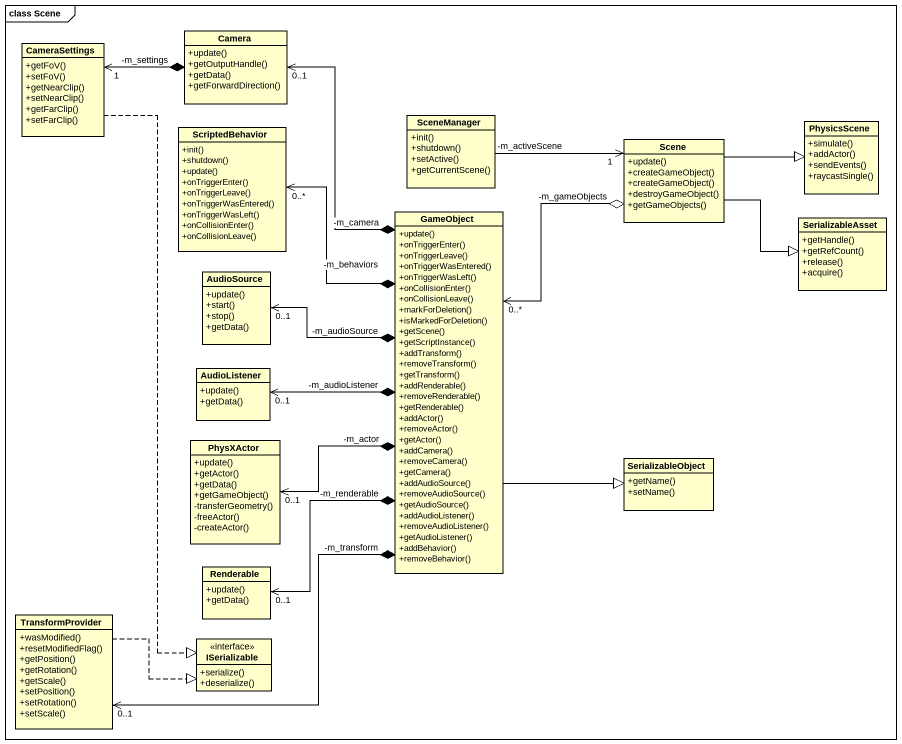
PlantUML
@startuml
mainframe class Scene
hide circle
hide empty members
skinparam classAttributeIconSize 0
class Camera {
  +update()
  +getOutputHandle()
  +getData()
  +getForwardDirection()
}
class CameraSettings {
  +getFoV()
  +setFoV()
  +getNearClip()
  +setNearClip()
  +getFarClip()
  +setFarClip()
}
class SceneManager {
  +init()
  +shutdown()
  +setActive()
  +getCurrentScene()
}
class ScriptedBehavior {
  +init()
  +shutdown()
  +update()
  +onTriggerEnter()
  +onTriggerLeave()
  +onTriggerWasEntered()
  +onTriggerWasLeft()
  +onCollisionEnter()
  +onCollisionLeave()
}
class Scene {
  +update()
  +createGameObject()
  +createGameObject()
  +destroyGameObject()
  +getGameObjects()
}
class PhysicsScene {
  +simulate()
  +addActor()
  +sendEvents()
  +raycastSingle()
}
class GameObject {
  +update()
  +onTriggerEnter()
  +onTriggerLeave()
  +onTriggerWasEntered()
  +onTriggerWasLeft()
  +onCollisionEnter()
  +onCollisionLeave()
  +markForDeletion()
  +isMarkedForDeletion()
  +getScene()
  +getScriptInstance()
  +addTransform()
  +removeTransform()
  +getTransform()
  +addRenderable()
  +removeRenderable()
  +getRenderable()
  +addActor()
  +removeActor()
  +getActor()
  +addCamera()
  +removeCamera()
  +getCamera()
  +addAudioSource()
  +removeAudioSource()
  +getAudioSource()
  +addAudioListener()
  +removeAudioListener()
  +getAudioListener()
  +addBehavior()
  +removeBehavior()
}
class SerializableAsset {
  +getHandle()
  +getRefCount()
  +release()
  +acquire()
}
class AudioSource {
  +update()
  +start()
  +stop()
  +getData()
}
class AudioListener {
  +update()
  +getData()
}
class PhysXActor {
  +update()
  +getActor()
  +getData()
  +getGameObject()
  -transferGeometry()
  -freeActor()
  -createActor()
}
class SerializableObject {
  +getName()
  +setName()
}
class Renderable {
  +update()
  +getData()
}
class TransformProvider {
  +wasModified()
  +resetModifiedFlag()
  +getPosition()
  +getRotation()
  +getScale()
  +setPosition()
  +setRotation()
  +setScale()
}
interface ISerializable {
  +serialize()
  +deserialize()
}
Camera "-m_settings" *-left-> "1" CameraSettings
CameraSettings ..|> ISerializable
SceneManager "-m_activeScene" -right-> "1" Scene
Scene -right-|> PhysicsScene
Scene "-m_gameObjects" o--> "0..*" GameObject
Scene -right-|> SerializableAsset
GameObject "-m_camera" *-up-> "0..1" Camera
GameObject "-m_behaviors" *-up-> "0..*" ScriptedBehavior
GameObject "-m_audioSource" *-left-> "0..1" AudioSource
GameObject "-m_audioListener" *-left-> "0..1" AudioListener
GameObject "-m_actor" *-left-> "0..1" PhysXActor
GameObject -right-|> SerializableObject
GameObject "-m_renderable" *--> "0..1" Renderable
GameObject "-m_transform" *--> "0..1" TransformProvider
TransformProvider .right.|> ISerializable
@enduml
